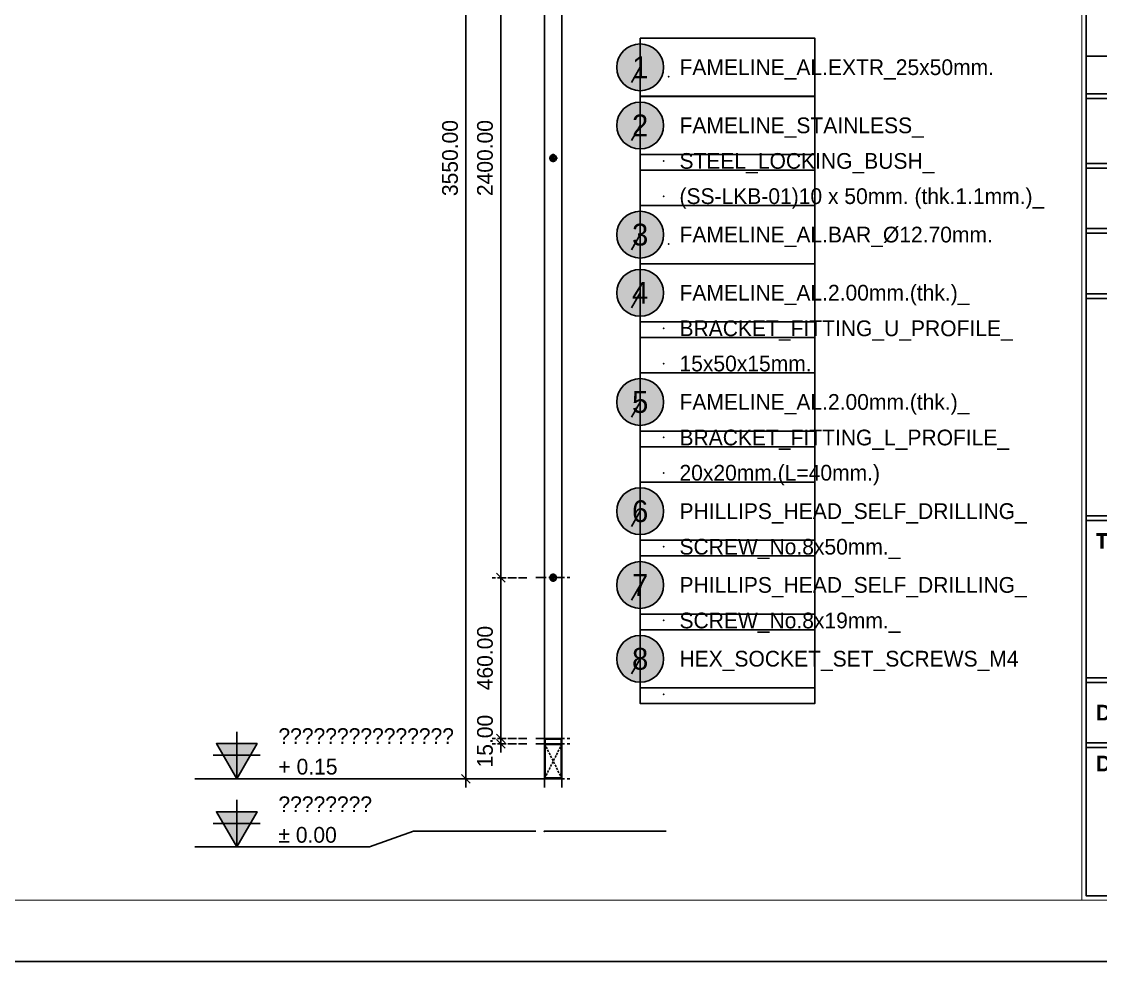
# Model space of a CAD drawing. Header units: millimetres. Extents: x -244126 to 368105, y -173968 to 259060.
# Drawn here: x 25557 to 28643, y 26966 to 29654 of the extents above; entities that cross this region are included whole.
import ezdxf
from ezdxf.enums import TextEntityAlignment as Align

# ---------------------------------------------------------------- set-up
doc = ezdxf.new("R2010")
doc.units = ezdxf.units.MM
doc.header["$MEASUREMENT"] = 0
for name, pattern in [('ACAD_ISO04W100', [30, 24, -3, 0, -3]), ('CENTER', [2, 1.25, -0.25, 0.25, -0.25]), ('HIDDEN', [9.525, 6.35, -3.175]), ('TA_GL_030.00000', [82.5, 30, -7.5, 7.5, -7.5, 30]), ('TA_HL_003.00000', [19.5, 10.65, -8.85]), ('TA_HL_007.00000', [45.5, 24.85, -20.65]), ('TA_L1', [6.5, 3.55, -2.95])]:
    doc.linetypes.add(name, pattern=pattern)
for name, color, linetype in [('000 - GRID', 8, 'CENTER'), ('000 - H A T C H', 8, 'Continuous'), ('000 - H I D D E N', 7, 'Continuous'), ('000 - SYMBOL CON', 1, 'Continuous'), ('000 - T E X T', 4, 'Continuous'), ('000 - TITLEBLOCK', 4, 'Continuous'), ('000 - WIPEOUT', 250, 'Continuous'), ('001 - ASCESSORIES', 1, 'Continuous'), ('002 - STRUCTURAL STEEL', 4, 'Continuous'), ('A04_TUBE SERIES', 7, 'Continuous')]:
    doc.layers.add(name, color=color, linetype=linetype)
doc.styles.add('BROWALLIA', font='BrowalliaUPC.ttf')
doc.styles.add('Cetury Gothic', font='GOTHIC.TTF')
doc.styles.add('CORDIA', font='cordia.shx')
doc.styles.add('TA', font='Cordia New.ttf', dxfattribs={"height": 4.5})
doc.dimstyles.new('DIM E-E', dxfattribs={"dimscale": 2, "dimtxt": 0.18, "dimasz": 0.1, "dimexe": 0.1, "dimexo": 0.1, "dimgap": 0.09, "dimtad": 1, "dimtoh": 1, "dimzin": 0, "dimdsep": 46, "dimtxsty": 'CORDIA', "dimblk": 'OBLIQUE', "dimcen": 0.1, "dimdle": 0.1, "dimclrd": 40, "dimclre": 140, "dimclrt": 3, "dimadec": 0, "dimazin": 0, "dimtfac": 1, "dimtix": 1, "dimtmove": 2, "dimatfit": 3, "dimfxl": 1, "dimtolj": 1, "dimtzin": 0, "dimarcsym": 0})

# ---------------------------------------------------------------- blocks, each defined once
blk = doc.blocks.new('*U3390')
at = {"color": 250}
blk.add_wipeout([(50, 0), (50, 100), (0, 100), (0, 0)], dxfattribs=at).dxf.layer = '000 - WIPEOUT'
at = {"layer": '000 - H A T C H'}
h = blk.add_hatch(dxfattribs=at)
h.set_pattern_fill('ANSI32', color=256, scale=0.25)
h.set_pattern_definition([(45, (37.5, 87.5), (-1.6838, 1.6838), []), (45, (38.6225, 87.5), (-1.6838, 1.6838), [])])
edge = h.paths.add_edge_path()
edge.add_line((50, 3), (50, 97))
edge.add_arc((47, 97), 3, 0, 90)
edge.add_line((47, 100), (3, 100))
edge.add_arc((3, 97), 3, 90, 180)
edge.add_line((0, 97), (0, 3))
edge.add_arc((3, 3), 3, 180, 270)
edge.add_line((3, 0), (47, 0))
edge.add_arc((47, 3), 3, 270, 360)
edge = h.paths.add_edge_path(flags=16)
edge.add_line((47.7, 4.3), (47.7, 95.7))
edge.add_arc((45.7, 95.7), 2, 0, 90)
edge.add_line((45.7, 97.7), (4.3, 97.7))
edge.add_arc((4.3, 95.7), 2, 90, 180)
edge.add_line((2.3, 95.7), (2.3, 4.3))
edge.add_arc((4.3, 4.3), 2, 180, 270)
edge.add_line((4.3, 2.3), (45.7, 2.3))
edge.add_arc((45.7, 4.3), 2, 270, 360)
at = {"layer": '000 - H I D D E N', "color": 8, "linetype": 'HIDDEN'}
for p, q in [((50, 0), (0, 100)), ((50, 100), (0, 0))]:
    blk.add_line(p, q, dxfattribs=at)
at = {"layer": '002 - STRUCTURAL STEEL', "color": 0}
for points in [[(50, 3), (50, 97, 0.414214), (47, 100), (3, 100, 0.414214), (0, 97), (0, 3, 0.414214), (3, 0), (47, 0, 0.414214)], [(47.7, 4.3), (47.7, 95.7, 0.414214), (45.7, 97.7), (4.3, 97.7, 0.414214), (2.3, 95.7), (2.3, 4.3, 0.414214), (4.3, 2.3), (45.7, 2.3, 0.414214)]]:
    blk.add_lwpolyline(points, format="xyb", close=True, dxfattribs=at)
at = {"layer": 'Defpoints', "color": 250}
blk.add_lwpolyline([(50, 0), (50, 100), (0, 100), (0, 0)], close=True, dxfattribs=at)
blk = doc.blocks.new('000 - ASSCESSORIES_FAMELINE_AL.2.00mm.(thk.)_BRACKET_FITTING_U_PROFILE_15x50x15mm._(L_2400mm.)_')
at = {"layer": '000 - H A T C H'}
h = blk.add_hatch(dxfattribs=at)
h.set_pattern_fill('ANSI32', color=8, scale=5)
h.set_pattern_definition([(45, (-24506.054, -32635.259), (-1.325825215, 1.325825215), []), (45, (-24505.17, -32635.259), (-1.325825215, 1.325825215), [])])
edge = h.paths.add_edge_path()
edge.add_line((0, -23), (-13, -23))
edge.add_line((-13, -23), (-13, 23))
edge.add_line((-13, 23), (0, 23))
edge.add_line((0, 23), (0, 25))
edge.add_line((0, 25), (-14, 25))
edge.add_arc((-14, 24), 1, 90, 180)
edge.add_line((-15, 24), (-15, -24))
edge.add_arc((-14, -24), 1, 180, 270)
edge.add_line((-14, -25), (0, -25))
edge.add_line((0, -25), (0, -23))
at = {"layer": 'A04_TUBE SERIES', "color": 3}
blk.add_lwpolyline([(0, -23), (-13, -23), (-13, 23), (0, 23), (0, 25), (-14, 25, 0.414214), (-15, 24), (-15, -24, 0.414214), (-14, -25), (0, -25)], format="xyb", close=True, dxfattribs=at)
blk = doc.blocks.new('000 - FAMELINE_STAINLESS_STEEL_LOCKING_BUSH_(SS-LKB-01)_FRONT_VIEW')
at = {"layer": '001 - ASCESSORIES', "linetype": 'TA_L1', "ltscale": 0.2}
for points in [[(-6, 2.5), (-9.2, 2.5)], [(-9.2, -2.5), (-6, -2.5)]]:
    blk.add_lwpolyline(points, dxfattribs=at)
at = {"layer": '001 - ASCESSORIES', "color": 2}
for radius in [9.5, 6.5]:
    blk.add_circle((0, 0), radius, dxfattribs=at)
at = {"layer": 'Defpoints', "color": 250}
for p, q in [((12, 0), (-12, 0)), ((0, 12), (0, -12))]:
    blk.add_line(p, q, dxfattribs=at)
blk = doc.blocks.new('*U3429')
at = {"layer": '000 - H A T C H'}
h = blk.add_hatch(dxfattribs=at)
h.set_pattern_fill('ANSI32', color=256, scale=5)
edge = h.paths.add_edge_path()
edge.add_arc((0, 0), 9.5, 90, 164.7425)
edge.add_line((-9.2, 2.5), (-6, 2.5))
edge.add_arc((0, 0), 6.5, 90, 157.3801, ccw=False)
edge.add_line((0, 6.5), (0, 9.5))
h = blk.add_hatch(dxfattribs=at)
h.set_pattern_fill('ANSI32', color=256, scale=5)
edge = h.paths.add_edge_path()
edge.add_line((0, 9.5), (0, 6.5))
edge.add_arc((0, 0), 6.5, 0, 90, ccw=False)
edge.add_line((6.5, 0), (9.5, 0))
edge.add_arc((0, 0), 9.5, 0, 90)
h = blk.add_hatch(dxfattribs=at)
h.set_pattern_fill('ANSI32', color=256, scale=5)
edge = h.paths.add_edge_path()
edge.add_line((9.5, 0), (6.5, 0))
edge.add_arc((0, 0), 6.5, -90, 0, ccw=False)
edge.add_line((0, -6.5), (0, -9.5))
edge.add_arc((0, 0), 9.5, 270, 360)
h = blk.add_hatch(dxfattribs=at)
h.set_pattern_fill('ANSI32', color=256, scale=5)
edge = h.paths.add_edge_path()
edge.add_line((-6, -2.5), (-9.2, -2.5))
edge.add_arc((0, 0), 9.5, 195.2575, 270)
edge.add_line((0, -9.5), (0, -6.5))
edge.add_arc((0, 0), 6.5, 202.6199, 270, ccw=False)
at = {"layer": '001 - ASCESSORIES', "color": 0}
for p, q in [((-9.2, 2.5), (-6, 2.5)), ((-6, -2.5), (-9.2, -2.5))]:
    blk.add_line(p, q, dxfattribs=at)
for radius, start, end in [(9.5, 90, 164.7425), (6.5, 90, 157.3801), (9.5, 0, 90), (6.5, 0, 90), (6.5, 270, 0), (9.5, 270, 0), (9.5, 195.2575, 270), (6.5, 202.6199, 270)]:
    blk.add_arc((0, 0), radius, start, end, dxfattribs=at)
blk.add_blockref('000 - FAMELINE_STAINLESS_STEEL_LOCKING_BUSH_(SS-LKB-01)_FRONT_VIEW', (0, 0), dxfattribs=at)
blk = doc.blocks.new('*U301')
at = {"color": 3}
blk.add_point((0, -50), dxfattribs=at)
at = {"layer": '000 - GRID', "color": 0, "linetype": 'ByBlock'}
blk.add_line((0, 25), (0, -75), dxfattribs=at)
at = {"layer": '000 - GRID', "color": 0}
blk.add_point((0, 0), dxfattribs=at)
at = {"style": 'TA', "flags": 1}
blk.add_attdef('LOCATION', (6, 6), '', height=4.5, dxfattribs=at)
blk = doc.blocks.new('*U3392')
at = {"color": 3}
blk.add_point((0, -3550), dxfattribs=at)
at = {"layer": '000 - GRID', "color": 0, "linetype": 'ByBlock'}
blk.add_line((0, 25), (0, -3575), dxfattribs=at)
at = {"style": 'TA', "flags": 1}
blk.add_attdef('LOCATION', (6, 6), '', height=4.5, dxfattribs=at)
blk = doc.blocks.new('A$Cfd196da9')
at = {"color": 0, "linetype": 'ByBlock', "const_width": 0.1}
blk.add_lwpolyline([(-143.5, -98), (96.5, -98), (96.5, 99), (-143.5, 99)], close=True, dxfattribs=at)
blk = doc.blocks.new('A$C5e861bfc')
at = {"color": 8, "linetype": 'Continuous'}
blk.add_line((0.5, -100.44), (43.5, -100.44), dxfattribs=at)
at = {"color": 3, "linetype": 'Continuous'}
for p, q in [((0.5, -105.27), (0.5, -112.72)), ((0.5, -112.72), (43.5, -112.72))]:
    blk.add_line(p, q, dxfattribs=at)
for points in [[(0.5, -105.27), (43.5, -105.27), (43.5, -104.74), (0.5, -104.74)], [(0.5, -120.17), (43.5, -120.17), (43.5, -113.26), (0.5, -113.26)], [(0.5, -127.62), (43.5, -127.62), (43.5, -120.71), (0.5, -120.71)], [(0.5, -128.16), (43.5, -128.16), (43.5, -153.01), (0.5, -153.01)], [(0.5, -153.55), (43.5, -153.55), (43.5, -171.56), (0.5, -171.56)], [(0.5, -179.01), (43.5, -179.01), (43.5, -172.1), (0.5, -172.1)], [(0.5, -179.54), (43.5, -179.54), (43.5, -196.5), (0.5, -196.5)]]:
    blk.add_lwpolyline(points, close=True, dxfattribs=at)
at = {"layer": '000 - T E X T', "color": 3, "const_width": 0.1}
blk.add_lwpolyline([(0, -197), (44, -197), (44, 0), (0, 0)], close=True, dxfattribs=at)
at = {"color": 4, "char_height": 1.8, "attachment_point": 1, "style": 'Cetury Gothic'}
for s, insert in [('{\\f@Malgun Gothic|b1|i0|c0|p34;TITLE :}', (1.62, -155)), ('{\\fCentury Gothic|b1|i0|c0|p34;DATE :}', (1.62, -174.64)), ('{\\fCentury Gothic|b1|i0|c0|p34;DWG. No. :}', (1.62, -180.46))]:
    blk.add_mtext(s, dxfattribs=dict(at, insert=insert))
blk = doc.blocks.new('*U1681')
at = {"layer": '000 - T E X T', "color": 3, "const_width": 2.5}
blk.add_lwpolyline([(7225, 175), (6125, 175), (6125, 5100), (7225, 5100)], close=True, dxfattribs=at)
at = {"layer": '000 - T E X T', "color": 3}
blk.add_lwpolyline([(7212.5, 187.5), (6137.5, 187.5), (6137.5, 5087.5), (7212.5, 5087.5)], close=True, dxfattribs=at)
at = {"layer": '000 - TITLEBLOCK', "color": 250}
blk.add_lwpolyline([(0, 0), (7425, 0), (7425, 5250), (0, 5250)], close=True, dxfattribs=at)
at = {"xscale": 25, "yscale": 25, "zscale": 25}
blk.add_blockref('A$C5e861bfc', (6125, 5100), dxfattribs=at)
at = {"layer": '000 - T E X T', "color": 3, "xscale": 25, "yscale": 25, "zscale": 25}
blk.add_blockref('A$Cfd196da9', (3712.5, 2625), dxfattribs=at)
at = {"color": 4, "style": 'TA'}
blk.add_attdef('PAPER_SIZE', text='', height=31.3, dxfattribs=at).set_placement((7107.5, 124.7), align=Align.MIDDLE_RIGHT)
blk.add_attdef('SCALE_SIZE', text='', height=31.3, dxfattribs=at).set_placement((7168.9, 125.3), align=Align.MIDDLE_LEFT)
at = {"layer": '000 - T E X T', "color": 250, "style": 'TA'}
for tag, height, p in [('SUPERLINK', 25, (215.8, 5197.1)), ('NAMEFILE', 25, (215.8, 5147.1)), ('SC', 500, (42, 4690.1))]:
    blk.add_attdef(tag, text='', height=height, dxfattribs=at).set_placement(p, align=Align.MIDDLE_LEFT)
at = {"layer": '000 - T E X T', "color": 4, "style": 'TA'}
for tag, height, p in [('PRELIM_NAME_JOB_1', 25, (6558.3, 4127.4)), ('PRELIM_NAME_JOB_2', 25, (6558.3, 4072.8)), ('PRELIM_NAME_PROJECT_1', 37.5, (6185.1, 3866.4)), ('PRELIM_NAME_PROJECT_2', 37.5, (6185.1, 3773.9)), ('PRELIM_NAME_PROJECT_3', 37.5, (6185.1, 3681.4)), ('PRELIM_NAME_TITLE_3', 30, (6193.8, 924.9)), ('DRAWING_NO1', 30, (6182.6, 411.4)), ('DRAWING_NO2', 30, (6182.6, 311.4)), ('PRELIM_NAME_TITLE_1', 1.2, (247.8, 43.7)), ('PRELIM_NAME_TITLE_2', 1.2, (247.8, 40.3))]:
    blk.add_attdef(tag, text='', height=height, dxfattribs=at).set_placement(p, align=Align.MIDDLE_LEFT)
at = {"layer": '000 - T E X T', "color": 4, "style": 'Cetury Gothic'}
for tag, p in [('SHEET_NO.', (7019.7, 425)), ('TOTAL_SHEET_NO.', (7012.1, 220.5))]:
    blk.add_attdef(tag, text='', height=45, dxfattribs=at).set_placement(p, align=Align.CENTER)
at = {"layer": '000 - T E X T', "color": 4, "style": 'TA'}
blk.add_attdef('NAME_REMARK', (691.1, 216.3), '', height=50, dxfattribs=at)
blk = doc.blocks.new('_Oblique')
at = {"color": 0, "linetype": 'ByBlock', "lineweight": -2}
blk.add_line((-0.5, -0.5), (0.5, 0.5), dxfattribs=at)
blk = doc.blocks.new('*D3415')
at = {"color": 140, "linetype": 'ACAD_ISO04W100', "lineweight": -2, "transparency": 16777216}
for p, q in [((27002.9, 30463.4), (26902.9, 30463.4)), ((27002.9, 28063.4), (26902.9, 28063.4))]:
    blk.add_line(p, q, dxfattribs=at)
at = {"color": 40, "lineweight": -2, "transparency": 16777216}
blk.add_line((26927.9, 30488.4), (26927.9, 28038.4), dxfattribs=at)
at = {"layer": 'Defpoints', "color": 0, "transparency": 16777216}
for p in [(27027.9, 30463.4), (26927.9, 28063.4), (27027.9, 28063.4)]:
    blk.add_point(p, dxfattribs=at)
at = {"color": 40, "lineweight": -2, "transparency": 16777216, "xscale": 25, "yscale": 25, "zscale": 25}
for p, rotation in [((26927.9, 30463.4), 90), ((26927.9, 28063.4), 270)]:
    blk.add_blockref('_Oblique', p, dxfattribs=dict(at, rotation=rotation))
at = {"color": 3, "transparency": 16777216, "insert": (26882.9, 29263.4), "char_height": 45, "attachment_point": 5, "rotation": 90, "style": 'CORDIA'}
blk.add_mtext('\\A1;2400.00', dxfattribs=at)
blk = doc.blocks.new('*D3416')
at = {"color": 40, "lineweight": -2, "transparency": 16777216}
blk.add_line((26927.9, 28088.4), (26927.9, 27578.4), dxfattribs=at)
at = {"color": 140, "linetype": 'ACAD_ISO04W100', "lineweight": -2, "transparency": 16777216}
for p, q in [((27002.9, 28063.4), (26902.9, 28063.4)), ((27002.9, 27603.4), (26902.9, 27603.4))]:
    blk.add_line(p, q, dxfattribs=at)
at = {"layer": 'Defpoints', "color": 0, "transparency": 16777216}
for p in [(27027.9, 28063.4), (26927.9, 27603.4), (27027.9, 27603.4)]:
    blk.add_point(p, dxfattribs=at)
at = {"color": 40, "lineweight": -2, "transparency": 16777216, "xscale": 25, "yscale": 25, "zscale": 25}
for p, rotation in [((26927.9, 28063.4), 90), ((26927.9, 27603.4), 270)]:
    blk.add_blockref('_Oblique', p, dxfattribs=dict(at, rotation=rotation))
at = {"color": 3, "transparency": 16777216, "insert": (26882.9, 27833.4), "char_height": 45, "attachment_point": 5, "rotation": 90, "style": 'CORDIA'}
blk.add_mtext('\\A1;460.00', dxfattribs=at)
blk = doc.blocks.new('*D3417')
at = {"color": 40, "lineweight": -2, "transparency": 16777216}
for p, q in [((26927.9, 27603.4), (26927.9, 27628.4)), ((26927.9, 27603.4), (26927.9, 27588.4)), ((26927.9, 27588.4), (26927.9, 27563.4))]:
    blk.add_line(p, q, dxfattribs=at)
at = {"color": 140, "linetype": 'ACAD_ISO04W100', "lineweight": -2, "transparency": 16777216}
for p, q in [((27002.9, 27603.4), (26902.9, 27603.4)), ((27002.9, 27588.4), (26902.9, 27588.4))]:
    blk.add_line(p, q, dxfattribs=at)
at = {"layer": 'Defpoints', "color": 0, "transparency": 16777216}
for p in [(26927.9, 27588.4), (27027.9, 27603.4), (27027.9, 27588.4)]:
    blk.add_point(p, dxfattribs=at)
at = {"color": 40, "lineweight": -2, "transparency": 16777216, "xscale": 25, "yscale": 25, "zscale": 25}
for p, rotation in [((26927.9, 27603.4), 270), ((26927.9, 27588.4), 90)]:
    blk.add_blockref('_Oblique', p, dxfattribs=dict(at, rotation=rotation))
at = {"color": 3, "transparency": 16777216, "insert": (26882.9, 27595.9), "char_height": 45, "attachment_point": 5, "rotation": 90, "style": 'CORDIA'}
blk.add_mtext('\\A1;15.00', dxfattribs=at)
blk = doc.blocks.new('*D3418')
at = {"color": 40, "lineweight": -2, "transparency": 16777216}
blk.add_line((26827.9, 31063.4), (26827.9, 27463.4), dxfattribs=at)
at = {"color": 140, "linetype": 'ACAD_ISO04W100', "lineweight": -2, "transparency": 16777216}
for p, q in [((27002.9, 31038.4), (26802.9, 31038.4)), ((27002.9, 27488.4), (26802.9, 27488.4))]:
    blk.add_line(p, q, dxfattribs=at)
at = {"layer": 'Defpoints', "color": 0, "transparency": 16777216}
for p in [(27027.9, 31038.4), (26827.9, 27488.4), (27027.9, 27488.4)]:
    blk.add_point(p, dxfattribs=at)
at = {"color": 40, "lineweight": -2, "transparency": 16777216, "xscale": 25, "yscale": 25, "zscale": 25}
for p, rotation in [((26827.9, 31038.4), 90), ((26827.9, 27488.4), 270)]:
    blk.add_blockref('_Oblique', p, dxfattribs=dict(at, rotation=rotation))
at = {"color": 3, "transparency": 16777216, "insert": (26782.9, 29263.4), "char_height": 45, "attachment_point": 5, "rotation": 90, "style": 'CORDIA'}
blk.add_mtext('\\A1;3550.00', dxfattribs=at)
blk = doc.blocks.new('*U3419')
at = {"layer": '000 - H A T C H'}
h = blk.add_hatch(color=250, dxfattribs=at)
h.dxf.hatch_style = 1
h.paths.add_polyline_path([(2.32, 4.02), (-2.32, 4.02), (-2.32, 4.02), (0, 0), (2.32, 4.02)])
at = {"color": 8}
blk.add_lwpolyline([(-4.79, 0), (15.21, 0), (20.21, 0), (34.21, 0)], dxfattribs=at)
blk.add_point((35.21, 0))
at = {"layer": '000 - SYMBOL CON', "color": 2}
blk.add_lwpolyline([(0, 0), (2.32, 4.02), (-2.32, 4.02)], close=True, dxfattribs=at)
at = {"layer": 'Defpoints', "color": 250}
for p, q in [((0, 0), (0, 5.37)), ((-2.68, 2.68), (2.68, 2.68))]:
    blk.add_line(p, q, dxfattribs=at)
at = {"layer": '000 - T E X T', "style": 'TA'}
for tag, p in [('NAME4', (4.77, 11.48)), ('NAME3', (4.77, 7.48)), ('NAME2', (4.77, 3.98)), ('NAME1', (4.77, 0.48))]:
    blk.add_attdef(tag, p, '', height=1.8, dxfattribs=at)
at = {"layer": '000 - T E X T', "style": 'BROWALLIA'}
blk.add_attdef('NO.', text='', height=2.5, dxfattribs=at).set_placement((-0.03, 2.73), align=Align.MIDDLE_CENTER)
blk = doc.blocks.new('*U3420')
at = {"layer": '000 - H A T C H'}
h = blk.add_hatch(color=250, dxfattribs=at)
h.dxf.hatch_style = 1
h.paths.add_polyline_path([(2.32, 4.02), (-2.32, 4.02), (-2.32, 4.02), (0, 0), (2.32, 4.02)])
at = {"color": 8}
blk.add_lwpolyline([(-4.79, 0), (15.21, 0), (20.21, 1.8), (34.21, 1.8)], dxfattribs=at)
blk.add_point((35.21, 1.8))
at = {"layer": '000 - SYMBOL CON', "color": 2}
blk.add_lwpolyline([(0, 0), (2.32, 4.02), (-2.32, 4.02)], close=True, dxfattribs=at)
at = {"layer": 'Defpoints', "color": 250}
for p, q in [((0, 0), (0, 5.37)), ((-2.68, 2.68), (2.68, 2.68))]:
    blk.add_line(p, q, dxfattribs=at)
at = {"layer": '000 - T E X T', "style": 'TA'}
for tag, p in [('NAME4', (4.77, 11.48)), ('NAME3', (4.77, 7.48)), ('NAME2', (4.77, 3.98)), ('NAME1', (4.77, 0.48))]:
    blk.add_attdef(tag, p, '', height=1.8, dxfattribs=at)
at = {"layer": '000 - T E X T', "style": 'BROWALLIA'}
blk.add_attdef('NO.', text='', height=2.5, dxfattribs=at).set_placement((-0.03, 2.73), align=Align.MIDDLE_CENTER)
blk = doc.blocks.new('000 - ARROW FOR SYMBOL')
at = {"layer": '000 - SYMBOL CON', "color": 0, "linetype": 'HIDDEN'}
blk.add_solid([(1.29, 1.57), (0, 0), (0.71, 1.9)], dxfattribs=at)
blk = doc.blocks.new('*U3452')
h = blk.add_hatch(color=250)
h.dxf.hatch_style = 1
edge = h.paths.add_edge_path()
edge.add_arc((0, 0), 2.68, 0, 360)
for p in [(2.68, -4.05), (2.68, -8.11)]:
    blk.add_point(p)
at = {"layer": '000 - SYMBOL CON', "color": 0, "linetype": 'ByBlock'}
blk.add_lwpolyline([(0, 0), (0, 0), (-1, -1.73)], dxfattribs=at)
blk.add_lwpolyline([(0, 0), (0, 0), (-1, -1.73)], dxfattribs=at)
at = {"layer": '000 - SYMBOL CON', "color": 2}
blk.add_circle((0, 0), 2.68, dxfattribs=at)
at = {"layer": 'Defpoints', "color": 250}
blk.add_line((0, -2.68), (0, 2.68), dxfattribs=at)
for points in [[(0, 3.33), (20, 3.33), (20, -3.33), (0, -3.33)], [(0, -3.33), (20, -3.33), (20, -5.11), (0, -5.11)], [(0, -5.11), (20, -5.11), (20, -9.17), (0, -9.17)]]:
    blk.add_lwpolyline(points, close=True, dxfattribs=at)
at = {"layer": '000 - SYMBOL CON', "color": 0}
blk.add_blockref('000 - ARROW FOR SYMBOL', (-1, -1.73), dxfattribs=at)
blk.add_blockref('000 - ARROW FOR SYMBOL', (-1, -1.73), dxfattribs=at)
at = {"layer": '000 - T E X T', "style": 'BROWALLIA'}
blk.add_attdef('NO.CODE', text='', height=2.5, dxfattribs=at).set_placement((0, 0), align=Align.MIDDLE_CENTER)
at = {"layer": '000 - T E X T', "style": 'TA'}
for tag, p in [('NAME1', (4.5, -0.89)), ('NAME2', (4.5, -4.96)), ('NAME3', (4.5, -8.99))]:
    blk.add_attdef(tag, p, '', height=1.8, dxfattribs=at)
blk = doc.blocks.new('*U3451')
h = blk.add_hatch(color=250)
h.dxf.hatch_style = 1
edge = h.paths.add_edge_path()
edge.add_arc((0, 0), 2.68, 0, 360)
for p in [(0, 0), (3.26, -1.08)]:
    blk.add_point(p)
at = {"layer": '000 - SYMBOL CON', "color": 0, "linetype": 'ByBlock'}
blk.add_lwpolyline([(0, 0), (0, 0), (-1, -1.73)], dxfattribs=at)
blk.add_lwpolyline([(0, 0), (0, 0), (-1, -1.73)], dxfattribs=at)
at = {"layer": '000 - SYMBOL CON', "color": 2}
blk.add_circle((0, 0), 2.68, dxfattribs=at)
at = {"layer": 'Defpoints', "color": 250}
blk.add_line((0, -2.68), (0, 2.68), dxfattribs=at)
blk.add_lwpolyline([(0, 3.33), (20, 3.33), (20, -3.33), (0, -3.33)], close=True, dxfattribs=at)
at = {"layer": '000 - SYMBOL CON', "color": 0}
blk.add_blockref('000 - ARROW FOR SYMBOL', (-1, -1.73), dxfattribs=at)
blk.add_blockref('000 - ARROW FOR SYMBOL', (-1, -1.73), dxfattribs=at)
at = {"layer": '000 - T E X T', "style": 'BROWALLIA'}
blk.add_attdef('NO.CODE', text='', height=2.5, dxfattribs=at).set_placement((0, 0), align=Align.MIDDLE_CENTER)
at = {"layer": '000 - T E X T', "style": 'TA'}
blk.add_attdef('NAME1', (4.5, -0.89), '', height=1.8, dxfattribs=at)
blk = doc.blocks.new('*U3450')
h = blk.add_hatch(color=250)
h.dxf.hatch_style = 1
edge = h.paths.add_edge_path()
edge.add_arc((0, 0), 2.68, 0, 360)
for p in [(0, 0), (3.26, -1.08)]:
    blk.add_point(p)
at = {"layer": '000 - SYMBOL CON', "color": 0, "linetype": 'ByBlock'}
blk.add_lwpolyline([(0, 0), (0, 0), (-1, -1.73)], dxfattribs=at)
blk.add_lwpolyline([(0, 0), (0, 0), (-1, -1.73)], dxfattribs=at)
at = {"layer": '000 - SYMBOL CON', "color": 2}
blk.add_circle((0, 0), 2.68, dxfattribs=at)
at = {"layer": 'Defpoints', "color": 250}
blk.add_line((0, -2.68), (0, 2.68), dxfattribs=at)
blk.add_lwpolyline([(0, 3.33), (20, 3.33), (20, -3.33), (0, -3.33)], close=True, dxfattribs=at)
at = {"layer": '000 - SYMBOL CON', "color": 0}
blk.add_blockref('000 - ARROW FOR SYMBOL', (-1, -1.73), dxfattribs=at)
blk.add_blockref('000 - ARROW FOR SYMBOL', (-1, -1.73), dxfattribs=at)
at = {"layer": '000 - T E X T', "style": 'BROWALLIA'}
blk.add_attdef('NO.CODE', text='', height=2.5, dxfattribs=at).set_placement((0, 0), align=Align.MIDDLE_CENTER)
at = {"layer": '000 - T E X T', "style": 'TA'}
blk.add_attdef('NAME1', (4.5, -0.89), '', height=1.8, dxfattribs=at)
blk = doc.blocks.new('*U3453')
h = blk.add_hatch(color=250)
h.dxf.hatch_style = 1
edge = h.paths.add_edge_path()
edge.add_arc((0, 0), 2.68, 0, 360)
for p in [(2.68, -4.05), (2.68, -8.11)]:
    blk.add_point(p)
at = {"layer": '000 - SYMBOL CON', "color": 0, "linetype": 'ByBlock'}
blk.add_lwpolyline([(0, 0), (0, 0), (-1, -1.73)], dxfattribs=at)
blk.add_lwpolyline([(0, 0), (0, 0), (-1, -1.73)], dxfattribs=at)
at = {"layer": '000 - SYMBOL CON', "color": 2}
blk.add_circle((0, 0), 2.68, dxfattribs=at)
at = {"layer": 'Defpoints', "color": 250}
blk.add_line((0, -2.68), (0, 2.68), dxfattribs=at)
for points in [[(0, 3.33), (20, 3.33), (20, -3.33), (0, -3.33)], [(0, -3.33), (20, -3.33), (20, -5.11), (0, -5.11)], [(0, -5.11), (20, -5.11), (20, -9.17), (0, -9.17)]]:
    blk.add_lwpolyline(points, close=True, dxfattribs=at)
at = {"layer": '000 - SYMBOL CON', "color": 0}
blk.add_blockref('000 - ARROW FOR SYMBOL', (-1, -1.73), dxfattribs=at)
blk.add_blockref('000 - ARROW FOR SYMBOL', (-1, -1.73), dxfattribs=at)
at = {"layer": '000 - T E X T', "style": 'BROWALLIA'}
blk.add_attdef('NO.CODE', text='', height=2.5, dxfattribs=at).set_placement((0, 0), align=Align.MIDDLE_CENTER)
at = {"layer": '000 - T E X T', "style": 'TA'}
for tag, p in [('NAME1', (4.5, -0.89)), ('NAME2', (4.5, -4.96)), ('NAME3', (4.5, -8.99))]:
    blk.add_attdef(tag, p, '', height=1.8, dxfattribs=at)
blk = doc.blocks.new('*U3454')
h = blk.add_hatch(color=250)
h.dxf.hatch_style = 1
edge = h.paths.add_edge_path()
edge.add_arc((0, 0), 2.68, 0, 360)
blk.add_point((2.68, -4.05))
at = {"layer": '000 - SYMBOL CON', "color": 0, "linetype": 'ByBlock'}
blk.add_lwpolyline([(0, 0), (0, 0), (-1, -1.73)], dxfattribs=at)
blk.add_lwpolyline([(0, 0), (0, 0), (-1, -1.73)], dxfattribs=at)
at = {"layer": '000 - SYMBOL CON', "color": 2}
blk.add_circle((0, 0), 2.68, dxfattribs=at)
at = {"layer": 'Defpoints', "color": 250}
blk.add_line((0, -2.68), (0, 2.68), dxfattribs=at)
for points in [[(0, 3.33), (20, 3.33), (20, -3.33), (0, -3.33)], [(0, -3.33), (20, -3.33), (20, -5.11), (0, -5.11)]]:
    blk.add_lwpolyline(points, close=True, dxfattribs=at)
at = {"layer": '000 - SYMBOL CON', "color": 0}
blk.add_blockref('000 - ARROW FOR SYMBOL', (-1, -1.73), dxfattribs=at)
blk.add_blockref('000 - ARROW FOR SYMBOL', (-1, -1.73), dxfattribs=at)
at = {"layer": '000 - T E X T', "style": 'BROWALLIA'}
blk.add_attdef('NO.CODE', text='', height=2.5, dxfattribs=at).set_placement((0, 0), align=Align.MIDDLE_CENTER)
at = {"layer": '000 - T E X T', "style": 'TA'}
for tag, p in [('NAME1', (4.5, -0.89)), ('NAME2', (4.5, -4.96))]:
    blk.add_attdef(tag, p, '', height=1.8, dxfattribs=at)

msp = doc.modelspace()

# ---------------------------------------------------------------- linework, layer by layer
at = {"color": 6}
msp.add_line((27052.90974, 27338.44662), (27400.85576, 27338.44662), dxfattribs=at)
at = {"layer": '002 - STRUCTURAL STEEL', "color": 2}
msp.add_lwpolyline([(27052.90974, 30923.44662), (27102.90974, 30923.44662), (27102.90974, 27603.44662), (27052.90974, 27603.44662)], close=True, dxfattribs=at)

# ---------------------------------------------------------------- block references
at = {"color": 3}
for p in [(27077.90974, 29263.44662), (27077.90974, 28063.44662)]:
    msp.add_blockref('*U3429', p, dxfattribs=at)
at = {"color": 3, "xscale": -1, "rotation": 90}
msp.add_blockref('000 - ASSCESSORIES_FAMELINE_AL.2.00mm.(thk.)_BRACKET_FITTING_U_PROFILE_15x50x15mm._(L_2400mm.)_', (27077.90974, 27588.44662), dxfattribs=at)
at = {"layer": '000 - GRID', "linetype": 'TA_GL_030.00000'}
msp.add_blockref('*U3392', (27102.90974, 31038.44662), dxfattribs=at)
at = {"layer": '000 - GRID', "linetype": 'TA_GL_030.00000', "rotation": 90}
msp.add_blockref('*U301', (27052.90974, 28063.44662), dxfattribs=at)
msp.add_blockref('*U301', (27052.90974, 28063.44662), dxfattribs=at)
at = {"layer": '000 - T E X T', "color": 2, "linetype": 'TA_HL_007.00000', "ltscale": 2.5, "xscale": 25, "yscale": 25, "zscale": 25}
for name, p, values in [('*U3450', (27326.58066, 29523.00865), {'NAME1': 'FAMELINE_AL.EXTR_25x50mm.', 'NO.CODE': '1'}), ('*U3452', (27326.58066, 29356.72791), {'NAME1': 'FAMELINE_STAINLESS_', 'NAME2': 'STEEL_LOCKING_BUSH_', 'NAME3': '(SS-LKB-01)10 x 50mm. (thk.1.1mm.)_', 'NO.CODE': '2'}), ('*U3451', (27326.58066, 29044.3962), {'NAME1': 'FAMELINE_AL.BAR_%%C12.70mm.', 'NO.CODE': '3'}), ('*U3453', (27326.58066, 28878.11546), {'NAME1': 'FAMELINE_AL.2.00mm.(thk.)_', 'NAME2': 'BRACKET_FITTING_U_PROFILE_', 'NAME3': '15x50x15mm.', 'NO.CODE': '4'}), ('*U3453', (27326.58066, 28565.78376), {'NAME1': 'FAMELINE_AL.2.00mm.(thk.)_', 'NAME2': 'BRACKET_FITTING_L_PROFILE_', 'NAME3': '20x20mm.(L=40mm.)', 'NO.CODE': '5'}), ('*U3454', (27326.58066, 28253.45205), {'NAME1': 'PHILLIPS_HEAD_SELF_DRILLING_', 'NAME2': 'SCREW_No.8x50mm._', 'NO.CODE': '6'}), ('*U3454', (27326.58066, 28042.43844), {'NAME1': 'PHILLIPS_HEAD_SELF_DRILLING_', 'NAME2': 'SCREW_No.8x19mm._', 'NO.CODE': '7'}), ('*U3454', (27326.58066, 27831.42484), {'NAME1': 'HEX_SOCKET_SET_SCREWS_M4', 'NO.CODE': '8'})]:
    msp.add_blockref(name, p, dxfattribs=at).add_auto_attribs(values)
at = {"layer": '000 - T E X T'}
ref = msp.add_blockref('*U3420', (26172.63221, 27293.44662), dxfattribs=dict(at, xscale=25, yscale=25, zscale=25))
ref.add_attrib('NAME1', '%%P 0.00', (26291.94446, 27305.44753), dxfattribs={"height": 45, "style": 'TA'})
ref.add_attrib('NAME2', 'ระดับพื้นดิน', (26291.94446, 27392.94753), dxfattribs={"height": 45, "style": 'TA'})

# ---------------------------------------------------------------- dimensions: what is measured, and where the dimension line sits
at = {"color": 3}
for base, p1, p2, picture, middle in [((26827.90974, 27488.44662), (27027.90974, 31038.44662), (27027.90974, 27488.44662), '*D3418', (26782.90974, 29263.44662)), ((26927.90974, 28063.44662), (27027.90974, 30463.44662), (27027.90974, 28063.44662), '*D3415', (26882.90974, 29263.44662)), ((26927.90974, 27603.44662), (27027.90974, 28063.44662), (27027.90974, 27603.44662), '*D3416', (26882.90974, 27833.44662)), ((26927.90974, 27588.44662), (27027.90974, 27603.44662), (27027.90974, 27588.44662), '*D3417', (26882.90974, 27595.94662))]:
    dim = msp.add_linear_dim(base=base, p1=p1, p2=p2, angle=90, dimstyle='DIM E-E', override={"dimscale": 250}, dxfattribs=at)
    dim.commit()
    dim.dimension.update_dxf_attribs({"geometry": picture, "text_midpoint": middle})

# ---------------------------------------------------------------- next in the draw order: block references
at = {"layer": '002 - STRUCTURAL STEEL', "color": 4}
msp.add_blockref('*U3390', (27052.90974, 27488.44662), dxfattribs=at)

# ---------------------------------------------------------------- next in the draw order: block references
at = {"color": 2, "linetype": 'TA_HL_003.00000'}
msp.add_blockref('*U1681', (22465.05397, 26965.94662), dxfattribs=at)
at = {"layer": '000 - GRID', "linetype": 'TA_GL_030.00000'}
msp.add_blockref('*U3392', (27052.90974, 31038.44662), dxfattribs=at)
at = {"layer": '000 - GRID', "linetype": 'TA_GL_030.00000', "rotation": 90}
for p in [(27052.90974, 27603.44662), (27052.90974, 27603.44662), (27052.90974, 27588.44662), (27052.90974, 27588.44662), (27052.90974, 27488.44662), (27052.90974, 27488.44662)]:
    msp.add_blockref('*U301', p, dxfattribs=at)
at = {"layer": '000 - T E X T'}
ref = msp.add_blockref('*U3419', (26172.63221, 27488.44662), dxfattribs=dict(at, xscale=25, yscale=25, zscale=25))
ref.add_attrib('NAME1', '+ 0.15', (26291.94446, 27500.44753), dxfattribs={"height": 45, "style": 'TA'})
ref.add_attrib('NAME2', 'ระดับท้องโครงเหล็ก', (26291.94446, 27587.94753), dxfattribs={"height": 45, "style": 'TA'})

doc.saveas('drawing.dxf')
